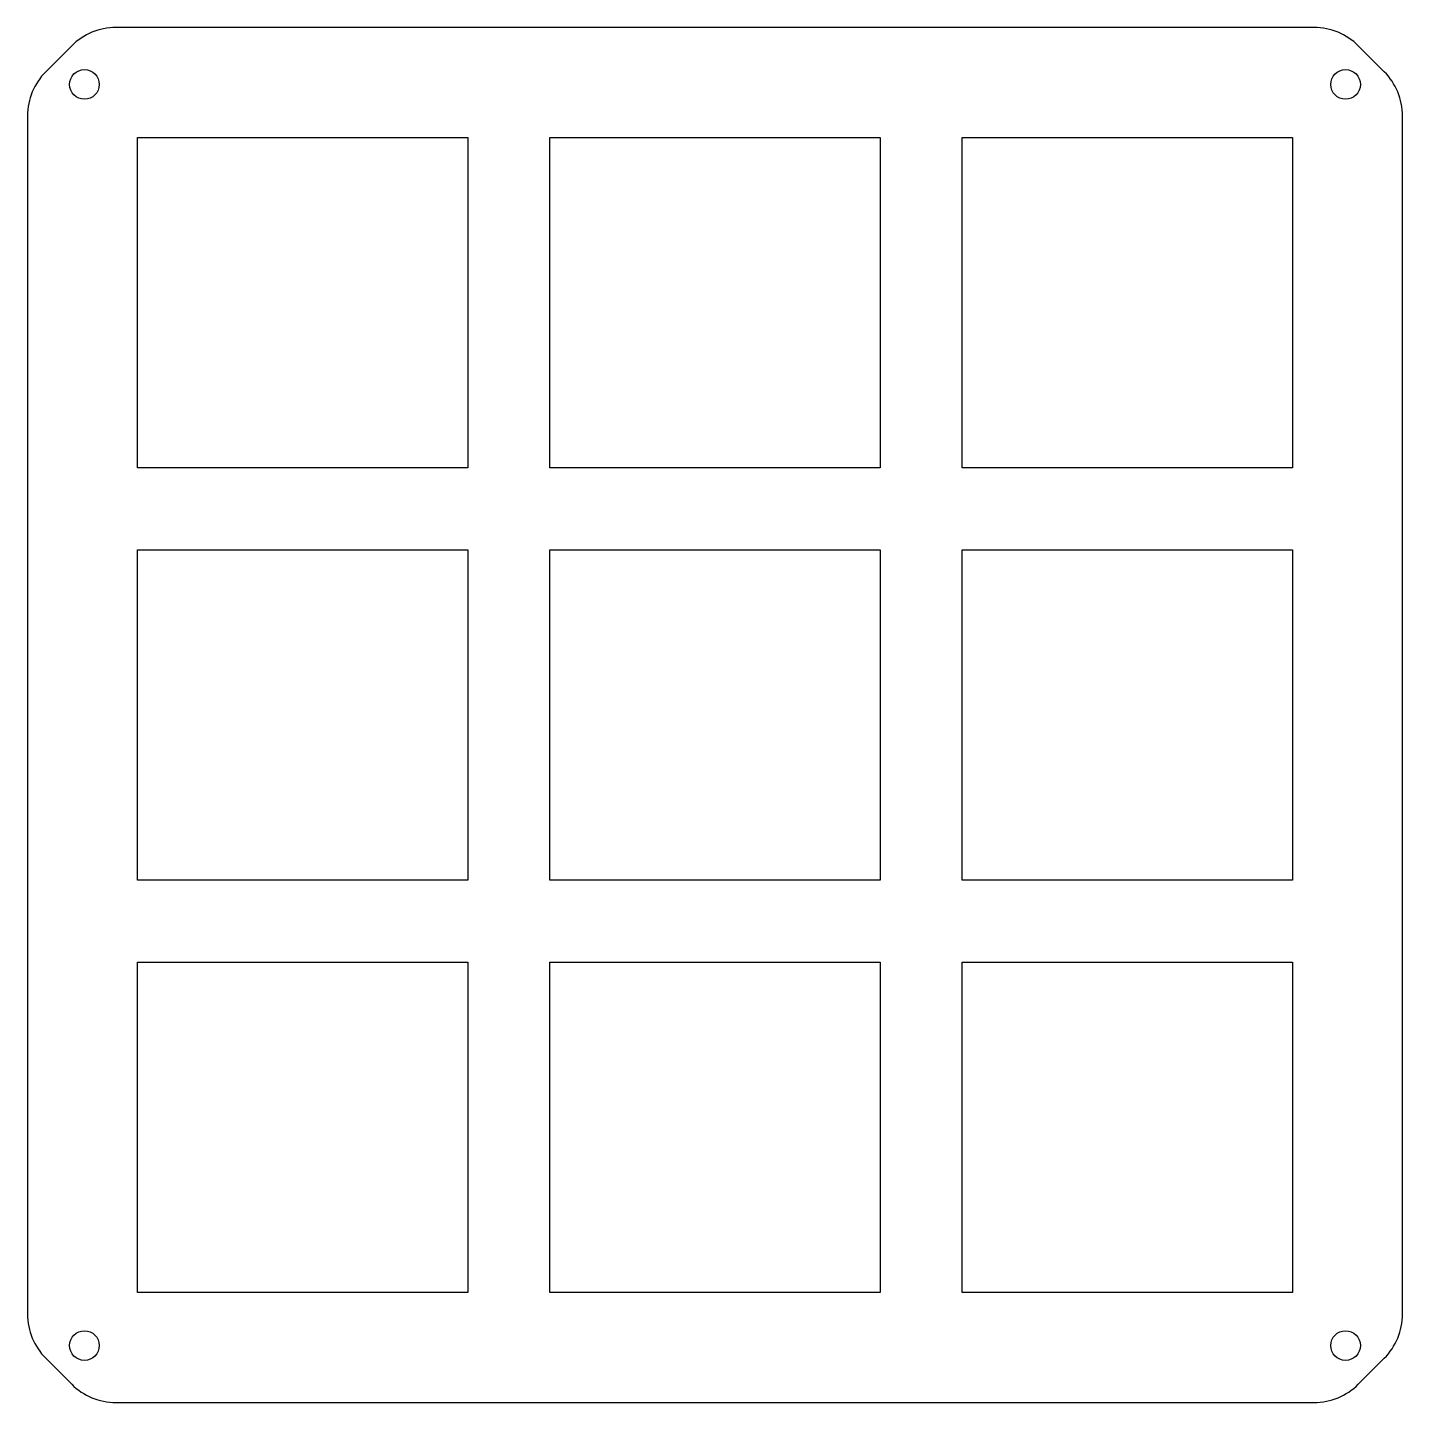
# Model space of a CAD drawing. Header units: inches. Extents: x -2.75 to 2.75, y -2.75 to 2.75.
import ezdxf

# ---------------------------------------------------------------- set-up
doc = ezdxf.new("R2010")
doc.units = ezdxf.units.IN
doc.layers.get('0').update_dxf_attribs({"linetype": 'CONTINUOUS'})

msp = doc.modelspace()

# ---------------------------------------------------------------- linework, layer by layer
msp.add_lwpolyline([(2.7505, 2.3989, 0.198912), (2.6773, 2.5757), (2.5737, 2.6792, 0.198912), (2.3969, 2.7525), (-2.3979, 2.7525, 0.198912), (-2.5747, 2.6792), (-2.6782, 2.5757, 0.198912), (-2.7515, 2.3989), (-2.7515, -2.396, 0.198912), (-2.6782, -2.5727), (-2.5747, -2.6763, 0.198912), (-2.3979, -2.7495), (2.3969, -2.7495, 0.198912), (2.5737, -2.6763), (2.6773, -2.5727, 0.198912), (2.7505, -2.396)], format="xyb", close=True)
for points in [[(-2.3115, 2.3125), (-0.9895, 2.3125), (-0.9895, 0.9905), (-2.3115, 0.9905)], [(-0.6615, 2.3125), (0.6605, 2.3125), (0.6605, 0.9905), (-0.6615, 0.9905)], [(2.3105, 2.3125), (2.3105, 0.9905), (0.9885, 0.9905), (0.9885, 2.3125)], [(-2.3115, 0.6625), (-0.9895, 0.6625), (-0.9895, -0.6595), (-2.3115, -0.6595)], [(0.6605, 0.6625), (0.6605, -0.6595), (-0.6615, -0.6595), (-0.6615, 0.6625)], [(0.9885, 0.6625), (2.3105, 0.6625), (2.3105, -0.6595), (0.9885, -0.6595)], [(-2.3115, -0.9875), (-0.9895, -0.9875), (-0.9895, -2.3095), (-2.3115, -2.3095)], [(-0.6615, -0.9875), (0.6605, -0.9875), (0.6605, -2.3095), (-0.6615, -2.3095)], [(0.9885, -0.9875), (2.3105, -0.9875), (2.3105, -2.3095), (0.9885, -2.3095)]]:
    msp.add_lwpolyline(points, close=True)
for centre in [(-2.5237, 2.5247), (2.5227, 2.5247), (-2.5237, -2.5217), (2.5227, -2.5217)]:
    msp.add_circle(centre, 0.0591)

doc.saveas('drawing.dxf')
